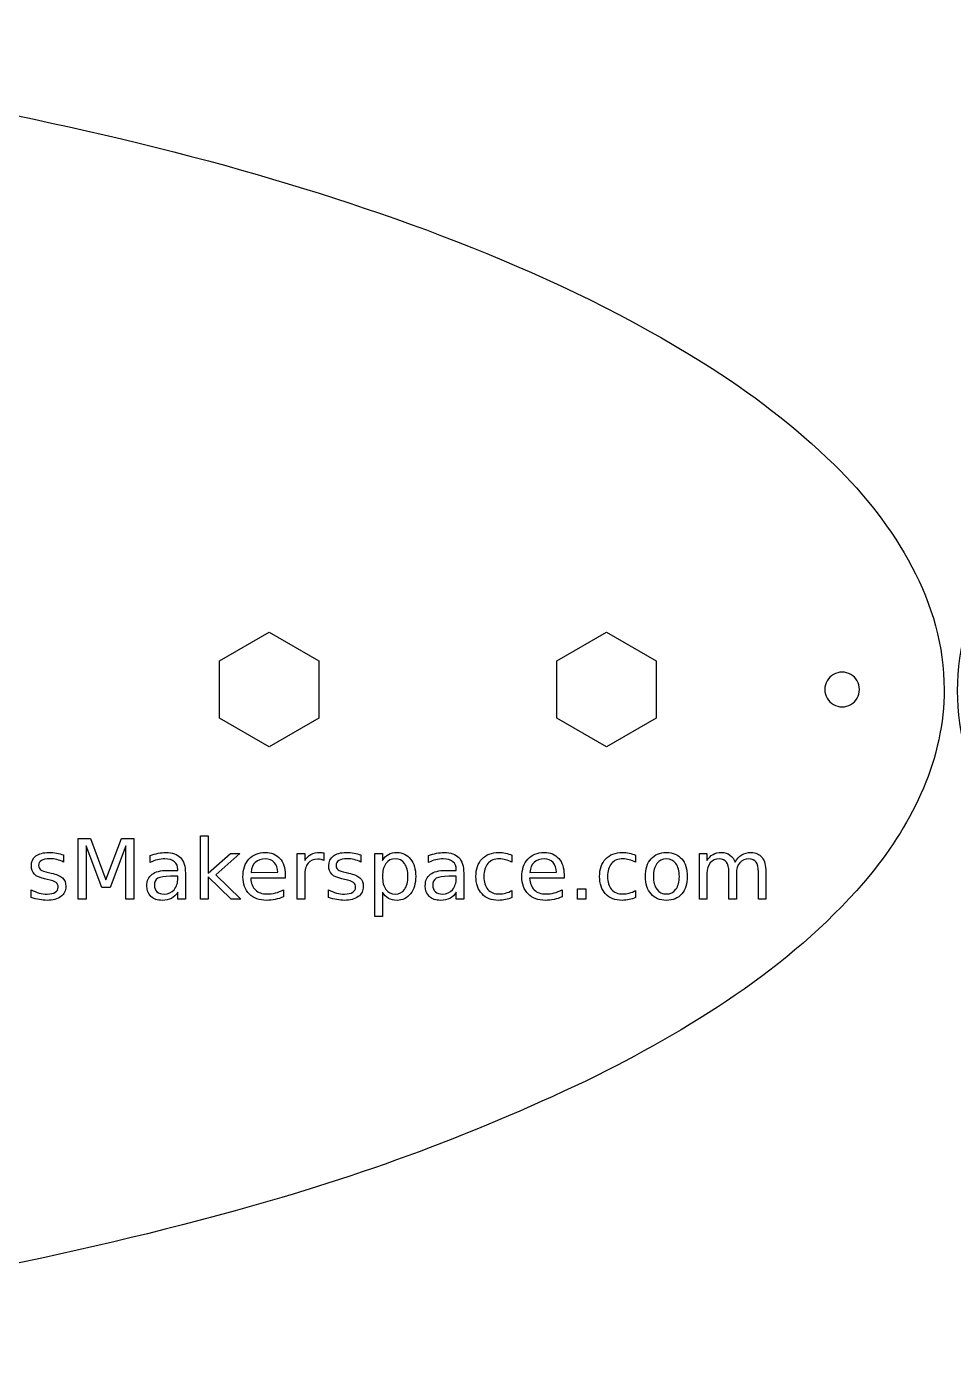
# Model space of a CAD drawing. Extents: x 5 to 370, y 6 to 136.
# Drawn here: x 142.6 to 188, y 5.6 to 70.6 of the extents above; entities that cross this region are included whole.
import ezdxf

# ---------------------------------------------------------------- set-up
doc = ezdxf.new("R2010")
doc.units = 0
doc.layers.get('0').update_dxf_attribs({"linetype": 'CONTINUOUS'})

msp = doc.modelspace()

# ---------------------------------------------------------------- linework, layer by layer
at = {"color": 1}
for p, q in [((152.0175, 39.482133), (154.45639, 40.890223)), ((154.45639, 40.890223), (156.89528, 39.482133)), ((168.56031, 39.482133), (170.99919, 40.890223)), ((170.99919, 40.890223), (173.43808, 39.482133)), ((152.0175, 36.665953), (152.0175, 39.482133)), ((156.89528, 39.482133), (156.89528, 36.665953)), ((168.56031, 36.665953), (168.56031, 39.482133)), ((173.43808, 39.482133), (173.43808, 36.665953)), ((154.45639, 35.257863), (152.0175, 36.665953)), ((156.89528, 36.665953), (154.45639, 35.257863)), ((170.99919, 35.257863), (168.56031, 36.665953)), ((173.43808, 36.665953), (170.99919, 35.257863))]:
    msp.add_line(p, q, dxfattribs=at)
at = {"color": 7}
msp.add_line((183.409929, 38.074043), (183.409929, 38.074043), dxfattribs=at)
at = {"color": 3}
for p, q in [((145.08454, 30.774813), (145.68509, 30.774813)), ((145.08454, 27.796033), (145.08454, 30.774813)), ((145.68509, 30.774813), (146.44524, 28.747723)), ((146.44524, 28.747723), (147.20939, 30.774813)), ((147.20939, 30.774813), (147.80994, 30.774813)), ((147.80994, 30.774813), (147.80994, 27.796033)), ((151.08799, 30.900503), (151.4571, 30.900503)), ((151.08799, 27.796033), (151.08799, 30.900503)), ((151.4571, 30.900503), (151.4571, 29.066953)), ((144.36229, 29.964773), (144.36229, 29.617613)), ((144.36233, 29.964753), (144.36229, 29.964773)), ((146.24373, 28.368643), (145.47559, 30.411693)), ((145.47559, 30.411693), (145.47559, 27.796033)), ((147.41689, 30.411693), (146.64875, 28.368643)), ((147.41689, 27.796033), (147.41689, 30.411693)), ((148.61997, 29.589623), (148.61997, 29.928803)), ((151.4571, 29.066953), (152.55245, 30.030613)), ((153.02131, 30.030613), (151.83618, 28.985153)), ((152.55245, 30.030613), (153.02131, 30.030613)), ((155.82851, 27.796003), (155.82851, 30.030583)), ((155.82851, 30.030583), (156.19761, 30.030583)), ((156.19761, 30.030583), (156.19761, 29.683423)), ((157.13534, 30.064493), (157.13734, 29.687443)), ((158.95094, 29.964773), (158.95094, 29.617613)), ((158.95098, 29.964753), (158.95094, 29.964773)), ((159.64326, 26.946093), (159.64326, 30.030613)), ((159.64326, 30.030613), (160.01237, 30.030613)), ((160.01237, 30.030613), (160.01237, 29.691433)), ((162.27489, 29.589623), (162.27489, 29.928803)), ((166.36498, 29.944843), (166.36498, 29.944823)), ((166.36498, 29.944823), (166.36498, 29.601653)), ((172.43028, 29.944843), (172.43028, 29.944823)), ((172.43028, 29.944823), (172.43028, 29.601653)), ((173.93862, 30.084483), (173.93862, 30.084483)), ((175.5567, 27.796033), (175.5567, 30.030613)), ((175.5567, 30.030613), (175.92581, 30.030613)), ((175.92581, 30.030613), (175.92581, 29.683453)), ((173.93862, 29.773243), (173.93862, 29.773243)), ((177.31045, 29.601693), (177.31045, 29.601653)), ((143.56227, 28.767673), (143.43458, 28.797573)), ((143.63609, 29.102853), (143.76179, 29.074953)), ((149.46193, 29.206573), (149.97669, 29.206573)), ((149.97669, 28.919303), (149.61157, 28.919303)), ((149.97669, 29.206573), (149.97669, 29.242473)), ((149.97669, 28.837503), (149.97669, 28.919303)), ((150.3438, 29.070943), (150.3438, 27.796033)), ((150.3438, 29.070883), (150.3438, 29.070943)), ((152.59235, 27.796033), (151.4571, 28.887383)), ((151.4571, 28.887383), (151.4571, 27.796033)), ((151.83618, 28.985153), (153.07119, 27.796033)), ((155.23993, 28.825533), (153.55202, 28.825533)), ((153.56399, 29.110843), (154.87282, 29.112843)), ((155.23993, 29.005113), (155.23993, 29.005103)), ((155.23993, 29.005103), (155.23993, 28.825533)), ((156.19761, 28.973143), (156.19761, 27.796003)), ((158.15092, 28.767673), (158.02323, 28.797573)), ((158.22474, 29.102853), (158.35044, 29.074953)), ((161.26134, 28.911323), (161.26134, 28.911323)), ((163.11685, 29.206573), (163.6316, 29.206573)), ((163.6316, 28.919303), (163.26648, 28.919303)), ((163.6316, 29.206573), (163.6316, 29.242473)), ((163.6316, 28.837503), (163.6316, 28.919303)), ((163.99871, 29.070943), (163.99871, 27.796033)), ((163.99871, 29.070883), (163.99871, 29.070943)), ((168.91879, 28.825533), (167.23088, 28.825533)), ((167.24285, 29.110843), (168.55168, 29.112843)), ((168.91879, 29.005113), (168.91879, 29.005103)), ((168.91879, 29.005103), (168.91879, 28.825533)), ((175.92581, 29.058973), (175.92581, 27.796033)), ((177.0032, 27.796033), (177.0032, 29.132793)), ((177.3723, 29.058973), (177.3723, 27.796033)), ((178.44969, 27.796033), (178.44969, 29.132793)), ((178.8188, 29.144763), (178.8188, 27.796033)), ((142.77418, 27.877843), (142.77418, 28.256923)), ((146.64875, 28.368643), (146.24373, 28.368643)), ((149.97669, 27.796033), (149.97669, 28.135203)), ((155.15414, 28.256933), (155.15414, 27.909773)), ((157.36283, 27.877843), (157.36283, 28.256923)), ((160.01237, 28.131293), (160.01237, 28.131213)), ((160.01237, 28.131213), (160.01237, 26.946093)), ((163.6316, 27.796033), (163.6316, 28.135203)), ((166.36498, 28.221003), (166.36498, 27.881823)), ((168.833, 28.256933), (168.833, 27.909773)), ((169.5732, 28.302803), (169.99418, 28.302803)), ((169.5732, 27.796033), (169.5732, 28.302803)), ((169.99418, 28.302803), (169.99418, 27.796033)), ((172.43028, 28.221003), (172.43028, 27.881823)), ((145.47559, 27.796033), (145.08454, 27.796033)), ((147.80994, 27.796033), (147.41689, 27.796033)), ((150.3438, 27.796033), (149.97669, 27.796033)), ((151.4571, 27.796033), (151.08799, 27.796033)), ((153.07119, 27.796033), (152.59235, 27.796033)), ((156.19761, 27.796003), (155.82851, 27.796003)), ((163.99871, 27.796033), (163.6316, 27.796033)), ((169.99418, 27.796033), (169.5732, 27.796033)), ((175.92581, 27.796033), (175.5567, 27.796033)), ((177.3723, 27.796033), (177.0032, 27.796033)), ((178.8188, 27.796033), (178.44969, 27.796033)), ((160.01237, 26.946093), (159.64326, 26.946093))]:
    msp.add_line(p, q, dxfattribs=at)
at = {"color": 7}
for points in [[(96.55993, 70.574043), (115.322117, 70.515817), (134.191759, 68.687434), (152.335312, 63.754081)], [(152.335312, 63.754081), (160.473575, 61.467109), (168.540341, 58.572385), (175.747846, 54.087682)], [(175.747846, 54.087682), (178.074133, 52.651083), (180.218641, 50.982864), (182.181371, 49.083025)], [(182.181371, 49.083025), (185.135799, 46.182845), (187.575675, 42.343832), (187.561303, 38.074043)], [(188.583279, 35.225139), (187.455869, 39.448658), (189.108489, 43.910089), (191.844759, 47.147514)], [(182.134929, 38.810165), (181.871938, 38.658327), (181.709929, 38.377719), (181.709929, 38.074043)], [(182.984929, 38.810165), (182.721938, 38.962003), (182.39792, 38.962003), (182.134929, 38.810165)], [(183.409929, 38.074043), (183.409929, 38.377719), (183.24792, 38.658327), (182.984929, 38.810165)], [(181.709929, 38.074043), (181.709929, 37.770367), (181.871938, 37.489759), (182.134929, 37.337922)], [(182.984929, 37.337922), (183.24792, 37.489759), (183.409929, 37.770367), (183.409929, 38.074043)], [(187.561303, 38.074043), (187.577673, 34.72155), (186.04113, 31.55252), (183.947973, 29.006832)], [(182.134929, 37.337922), (182.39792, 37.186084), (182.721938, 37.186084), (182.984929, 37.337922)], [(183.947973, 29.006832), (180.358718, 24.677332), (175.486915, 21.64561), (170.516214, 19.136602)], [(170.516214, 19.136602), (164.813069, 16.383288), (158.902999, 14.177643), (152.786002, 12.519669)], [(152.786002, 12.519669), (134.507839, 7.487702), (115.47709, 5.634712), (96.559928, 5.574043)]]:
    msp.add_open_spline(points, degree=3, dxfattribs=at)
at = {"color": 3}
for points in [[(142.79014, 29.426053), (142.79014, 29.636207), (142.864627, 29.79848), (143.0136, 29.912873)], [(143.0136, 29.912873), (143.162573, 30.02726), (143.37406, 30.084453), (143.64806, 30.084453)], [(143.64806, 30.084453), (143.783733, 30.084453), (143.911423, 30.074487), (144.03113, 30.054553)], [(144.03113, 30.054553), (144.150843, 30.03462), (144.261243, 30.004687), (144.36233, 29.964753)], [(148.61997, 29.928803), (148.754317, 29.98067), (148.88467, 30.019243), (149.01103, 30.044523)], [(149.01103, 30.044523), (149.13739, 30.071123), (149.260423, 30.084423), (149.38013, 30.084423)], [(149.38013, 30.084423), (149.70335, 30.084423), (149.944767, 30.000627), (150.10438, 29.833033)], [(153.46424, 29.761273), (153.662427, 29.976753), (153.929113, 30.084493), (154.2643, 30.084493)], [(154.2643, 30.084493), (154.5649, 30.084493), (154.802323, 29.987397), (154.97657, 29.793203)], [(156.19761, 29.683423), (156.274757, 29.819097), (156.37518, 29.91952), (156.49888, 29.984693)], [(156.49888, 29.984693), (156.62258, 30.051227), (156.772883, 30.084493), (156.94979, 30.084493)], [(156.94979, 30.084493), (156.975057, 30.084493), (157.00299, 30.082493), (157.03359, 30.078493)], [(157.03359, 30.078493), (157.06419, 30.075827), (157.098107, 30.07116), (157.13534, 30.064493)], [(157.37879, 29.426053), (157.37879, 29.636207), (157.453277, 29.79848), (157.60225, 29.912873)], [(157.60225, 29.912873), (157.751223, 30.02726), (157.96271, 30.084453), (158.23671, 30.084453)], [(158.23671, 30.084453), (158.372383, 30.084453), (158.500073, 30.074487), (158.61978, 30.054553)], [(158.61978, 30.054553), (158.739493, 30.03462), (158.849893, 30.004687), (158.95098, 29.964753)], [(160.01237, 29.691433), (160.089517, 29.824447), (160.186613, 29.922877), (160.30366, 29.986723)], [(160.30366, 29.986723), (160.42204, 30.051923), (160.563033, 30.084523), (160.72664, 30.084523)], [(160.72664, 30.084523), (160.99798, 30.084523), (161.218113, 29.976783), (161.38704, 29.761303)], [(162.27489, 29.928803), (162.40923, 29.98067), (162.53958, 30.019243), (162.66594, 30.044523)], [(162.66594, 30.044523), (162.7923, 30.071123), (162.915337, 30.084423), (163.03505, 30.084423)], [(163.03505, 30.084423), (163.358263, 30.084423), (163.599677, 30.000627), (163.75929, 29.833033)], [(164.89653, 29.771253), (165.097377, 29.98008), (165.372047, 30.084493), (165.72054, 30.084493)], [(165.72054, 30.084493), (165.8336, 30.084493), (165.944, 30.072527), (166.05174, 30.048593)], [(166.05174, 30.048593), (166.159473, 30.025993), (166.263887, 29.99141), (166.36498, 29.944843)], [(167.14309, 29.761273), (167.341277, 29.976753), (167.607963, 30.084493), (167.94315, 30.084493)], [(167.94315, 30.084493), (168.243757, 30.084493), (168.481183, 29.987397), (168.65543, 29.793203)], [(170.96184, 29.771253), (171.162687, 29.98008), (171.437353, 30.084493), (171.78584, 30.084493)], [(171.78584, 30.084493), (171.8989, 30.084493), (172.0093, 30.072527), (172.11704, 30.048593)], [(172.11704, 30.048593), (172.22478, 30.025993), (172.329193, 29.99141), (172.43028, 29.944843)], [(173.18445, 29.773243), (173.366677, 29.980737), (173.618067, 30.084483), (173.93862, 30.084483)], [(173.93862, 30.084483), (174.257847, 30.084483), (174.508573, 29.980737), (174.6908, 29.773243)], [(175.92581, 29.683453), (176.009603, 29.82046), (176.110027, 29.92155), (176.22708, 29.986723)], [(176.22708, 29.986723), (176.344127, 30.051923), (176.483123, 30.084523), (176.64407, 30.084523)], [(176.64407, 30.084523), (176.806343, 30.084523), (176.94401, 30.04329), (177.05707, 29.960823)], [(177.05707, 29.960823), (177.171457, 29.878357), (177.255917, 29.758647), (177.31045, 29.601693)], [(177.31045, 29.601653), (177.40223, 29.766587), (177.511967, 29.888293), (177.63966, 29.966773)], [(177.63966, 29.966773), (177.767347, 30.045247), (177.917647, 30.084483), (178.09056, 30.084483)], [(178.09056, 30.084483), (178.323333, 30.084483), (178.5029, 30.002683), (178.62926, 29.839083)], [(142.94177, 29.017043), (142.840683, 29.116803), (142.79014, 29.25314), (142.79014, 29.426053)], [(143.28091, 29.693423), (143.190463, 29.637557), (143.14524, 29.55376), (143.14524, 29.442033)], [(143.14524, 29.442033), (143.14524, 29.356907), (143.17784, 29.289737), (143.24304, 29.240523)], [(143.69192, 29.777223), (143.509693, 29.777223), (143.37269, 29.74929), (143.28091, 29.693423)], [(144.03907, 29.737323), (143.927343, 29.763923), (143.811627, 29.777223), (143.69192, 29.777223)], [(144.36229, 29.617613), (144.258543, 29.670813), (144.150803, 29.710717), (144.03907, 29.737323)], [(148.96913, 29.727293), (148.84809, 29.696693), (148.731703, 29.650803), (148.61997, 29.589623)], [(149.34222, 29.773193), (149.214533, 29.773193), (149.09017, 29.757893), (148.96913, 29.727293)], [(149.80909, 29.633523), (149.69869, 29.726637), (149.543067, 29.773193), (149.34222, 29.773193)], [(149.97669, 29.242473), (149.97669, 29.4114), (149.920823, 29.54175), (149.80909, 29.633523)], [(150.10438, 29.833033), (150.263993, 29.66544), (150.3438, 29.41139), (150.3438, 29.070883)], [(153.16895, 28.891383), (153.16895, 29.257163), (153.26738, 29.547127), (153.46424, 29.761273)], [(153.77548, 29.599663), (153.653113, 29.483943), (153.582617, 29.321003), (153.56399, 29.110843)], [(154.26829, 29.773243), (154.06345, 29.773243), (153.89918, 29.715383), (153.77548, 29.599663)], [(154.70323, 29.593673), (154.594163, 29.713387), (154.449183, 29.773243), (154.26829, 29.773243)], [(154.87282, 29.112843), (154.870153, 29.31369), (154.813623, 29.473967), (154.70323, 29.593673)], [(154.97657, 29.793203), (155.152143, 29.600337), (155.23993, 29.33764), (155.23993, 29.005113)], [(156.36321, 29.553743), (156.25281, 29.419403), (156.19761, 29.22587), (156.19761, 28.973143)], [(156.84205, 29.757243), (156.634557, 29.757243), (156.474943, 29.68941), (156.36321, 29.553743)], [(157.00166, 29.739343), (156.953793, 29.751277), (156.90059, 29.757243), (156.84205, 29.757243)], [(157.13734, 29.687443), (157.09614, 29.711377), (157.050913, 29.728677), (157.00166, 29.739343)], [(157.53042, 29.017043), (157.429333, 29.116803), (157.37879, 29.25314), (157.37879, 29.426053)], [(157.86956, 29.693423), (157.779113, 29.637557), (157.73389, 29.55376), (157.73389, 29.442033)], [(157.73389, 29.442033), (157.73389, 29.356907), (157.76649, 29.289737), (157.83169, 29.240523)], [(158.28057, 29.777223), (158.098343, 29.777223), (157.96134, 29.74929), (157.86956, 29.693423)], [(158.62772, 29.737323), (158.515993, 29.763923), (158.400277, 29.777223), (158.28057, 29.777223)], [(158.95094, 29.617613), (158.847193, 29.670813), (158.739453, 29.710717), (158.62772, 29.737323)], [(160.17797, 29.545793), (160.06757, 29.392827), (160.01237, 29.181337), (160.01237, 28.911323)], [(160.63686, 29.777233), (160.44266, 29.777233), (160.289697, 29.700087), (160.17797, 29.545793)], [(161.09375, 29.545793), (160.98335, 29.700087), (160.831053, 29.777233), (160.63686, 29.777233)], [(161.26134, 28.911323), (161.26134, 29.181337), (161.205477, 29.392827), (161.09375, 29.545793)], [(161.38704, 29.761303), (161.557293, 29.54583), (161.64242, 29.262517), (161.64242, 28.911363)], [(162.62404, 29.727293), (162.503, 29.696693), (162.386617, 29.650803), (162.27489, 29.589623)], [(162.99714, 29.773193), (162.869447, 29.773193), (162.74508, 29.757893), (162.62404, 29.727293)], [(163.46401, 29.633523), (163.35361, 29.726637), (163.197987, 29.773193), (162.99714, 29.773193)], [(163.6316, 29.242473), (163.6316, 29.4114), (163.575737, 29.54175), (163.46401, 29.633523)], [(163.75929, 29.833033), (163.918903, 29.66544), (163.99871, 29.41139), (163.99871, 29.070883)], [(164.59726, 28.911333), (164.59726, 29.275787), (164.697017, 29.562427), (164.89653, 29.771253)], [(165.18184, 29.545793), (165.05016, 29.395487), (164.98432, 29.183997), (164.98432, 28.911323)], [(165.7365, 29.773243), (165.498407, 29.773243), (165.31352, 29.697427), (165.18184, 29.545793)], [(166.05174, 29.729343), (165.947987, 29.75861), (165.842907, 29.773243), (165.7365, 29.773243)], [(166.36498, 29.601653), (166.261227, 29.658853), (166.156813, 29.701417), (166.05174, 29.729343)], [(166.84781, 28.891383), (166.84781, 29.257163), (166.946237, 29.547127), (167.14309, 29.761273)], [(167.45434, 29.599663), (167.331967, 29.483943), (167.26147, 29.321003), (167.24285, 29.110843)], [(167.94714, 29.773243), (167.742307, 29.773243), (167.57804, 29.715383), (167.45434, 29.599663)], [(168.38209, 29.593673), (168.273017, 29.713387), (168.128033, 29.773243), (167.94714, 29.773243)], [(168.55168, 29.112843), (168.549013, 29.31369), (168.492483, 29.473967), (168.38209, 29.593673)], [(168.65543, 29.793203), (168.831003, 29.600337), (168.91879, 29.33764), (168.91879, 29.005113)], [(170.66256, 28.911333), (170.66256, 29.275787), (170.76232, 29.562427), (170.96184, 29.771253)], [(171.24715, 29.545793), (171.11547, 29.395487), (171.04963, 29.183997), (171.04963, 28.911323)], [(171.8018, 29.773243), (171.563713, 29.773243), (171.37883, 29.697427), (171.24715, 29.545793)], [(172.11704, 29.729343), (172.013293, 29.75861), (171.908213, 29.773243), (171.8018, 29.773243)], [(172.43028, 29.601653), (172.326533, 29.658853), (172.22212, 29.701417), (172.11704, 29.729343)], [(172.91311, 28.911323), (172.91311, 29.278437), (173.003557, 29.565743), (173.18445, 29.773243)], [(173.47176, 29.541803), (173.357367, 29.388837), (173.30017, 29.178677), (173.30017, 28.911323)], [(173.93862, 29.773243), (173.741767, 29.773243), (173.586147, 29.696097), (173.47176, 29.541803)], [(174.4035, 29.539803), (174.289107, 29.69543), (174.134147, 29.773243), (173.93862, 29.773243)], [(174.57508, 28.911323), (174.57508, 29.176017), (174.517887, 29.38551), (174.4035, 29.539803)], [(174.6908, 29.773243), (174.873027, 29.565743), (174.96414, 29.278437), (174.96414, 28.911323)], [(176.09141, 29.573723), (175.98101, 29.447363), (175.92581, 29.27578), (175.92581, 29.058973)], [(176.53833, 29.765253), (176.350783, 29.765253), (176.20181, 29.70141), (176.09141, 29.573723)], [(176.88947, 29.609633), (176.813657, 29.71338), (176.69661, 29.765253), (176.53833, 29.765253)], [(177.0032, 29.132793), (177.0032, 29.348267), (176.96529, 29.507213), (176.88947, 29.609633)], [(177.5379, 29.575713), (177.4275, 29.449353), (177.3723, 29.277107), (177.3723, 29.058973)], [(177.98881, 29.765253), (177.798603, 29.765253), (177.6483, 29.702073), (177.5379, 29.575713)], [(178.33597, 29.609633), (178.260157, 29.71338), (178.144437, 29.765253), (177.98881, 29.765253)], [(178.44969, 29.132793), (178.44969, 29.34694), (178.411783, 29.505887), (178.33597, 29.609633)], [(178.62926, 29.839083), (178.75562, 29.67681), (178.8188, 29.44537), (178.8188, 29.144763)], [(143.43458, 28.797573), (143.207133, 28.84544), (143.042863, 28.918597), (142.94177, 29.017043)], [(143.24304, 29.240523), (143.30824, 29.192657), (143.439257, 29.146767), (143.63609, 29.102853)], [(144.0032, 28.614043), (143.936667, 28.667243), (143.78969, 28.718453), (143.56227, 28.767673)], [(143.76179, 29.074953), (144.02249, 29.019087), (144.207373, 28.939943), (144.31644, 28.837523)], [(144.10495, 28.384603), (144.10495, 28.484363), (144.071033, 28.560843), (144.0032, 28.614043)], [(144.31644, 28.837523), (144.42684, 28.736437), (144.48204, 28.59478), (144.48204, 28.412553)], [(148.45637, 28.446413), (148.45637, 28.697807), (148.540167, 28.887347), (148.70776, 29.015033)], [(148.70776, 29.015033), (148.876687, 29.142727), (149.128077, 29.206573), (149.46193, 29.206573)], [(148.99507, 28.817553), (148.880677, 28.74972), (148.82348, 28.634), (148.82348, 28.470393)], [(149.61157, 28.919303), (149.314957, 28.919303), (149.109457, 28.885387), (148.99507, 28.817553)], [(149.79114, 28.260903), (149.91484, 28.405883), (149.97669, 28.598083), (149.97669, 28.837503)], [(153.4802, 28.049423), (153.2727, 28.256923), (153.16895, 28.537577), (153.16895, 28.891383)], [(153.55202, 28.825533), (153.56802, 28.572813), (153.643837, 28.379947), (153.77947, 28.246933)], [(158.02323, 28.797573), (157.795783, 28.84544), (157.631513, 28.918597), (157.53042, 29.017043)], [(157.83169, 29.240523), (157.89689, 29.192657), (158.027907, 29.146767), (158.22474, 29.102853)], [(158.59185, 28.614043), (158.525317, 28.667243), (158.37834, 28.718453), (158.15092, 28.767673)], [(158.35044, 29.074953), (158.61114, 29.019087), (158.796023, 28.939943), (158.90509, 28.837523)], [(158.6936, 28.384603), (158.6936, 28.484363), (158.659683, 28.560843), (158.59185, 28.614043)], [(158.90509, 28.837523), (159.01549, 28.736437), (159.07069, 28.59478), (159.07069, 28.412553)], [(160.01237, 28.911323), (160.01237, 28.641317), (160.06757, 28.429167), (160.17797, 28.274873)], [(161.09375, 28.274873), (161.205477, 28.429167), (161.26134, 28.641317), (161.26134, 28.911323)], [(161.64242, 28.911363), (161.64242, 28.560217), (161.557293, 28.276903), (161.38704, 28.061423)], [(162.11128, 28.446413), (162.11128, 28.697807), (162.195077, 28.887347), (162.36267, 29.015033)], [(162.36267, 29.015033), (162.531597, 29.142727), (162.78299, 29.206573), (163.11685, 29.206573)], [(162.64998, 28.817553), (162.535587, 28.74972), (162.47839, 28.634), (162.47839, 28.470393)], [(163.26648, 28.919303), (162.969867, 28.919303), (162.764367, 28.885387), (162.64998, 28.817553)], [(163.44605, 28.260903), (163.56975, 28.405883), (163.6316, 28.598083), (163.6316, 28.837503)], [(164.89454, 28.055413), (164.696353, 28.2669), (164.59726, 28.552207), (164.59726, 28.911333)], [(164.98432, 28.911323), (164.98432, 28.638657), (165.05016, 28.426507), (165.18184, 28.274873)], [(167.15905, 28.049423), (166.951557, 28.256923), (166.84781, 28.537577), (166.84781, 28.891383)], [(167.23088, 28.825533), (167.246813, 28.572813), (167.32263, 28.379947), (167.45833, 28.246933)], [(170.95984, 28.055413), (170.761653, 28.2669), (170.66256, 28.552207), (170.66256, 28.911333)], [(171.04963, 28.911323), (171.04963, 28.638657), (171.11547, 28.426507), (171.24715, 28.274873)], [(173.18445, 28.049413), (173.003557, 28.25824), (172.91311, 28.545543), (172.91311, 28.911323)], [(173.30017, 28.911323), (173.30017, 28.643977), (173.3567, 28.433157), (173.46976, 28.278863)], [(174.4035, 28.280853), (174.517887, 28.435147), (174.57508, 28.645303), (174.57508, 28.911323)], [(174.96414, 28.911323), (174.96414, 28.545543), (174.873027, 28.25824), (174.6908, 28.049413)], [(142.77418, 28.256923), (142.909853, 28.18643), (143.04353, 28.133227), (143.17521, 28.097313)], [(143.17521, 28.097313), (143.30689, 28.062713), (143.43724, 28.045413), (143.56626, 28.045413)], [(143.56626, 28.045413), (143.739173, 28.045413), (143.872183, 28.07468), (143.96529, 28.133213)], [(143.96529, 28.133213), (144.058397, 28.19308), (144.10495, 28.276877), (144.10495, 28.384603)], [(144.48204, 28.412553), (144.48204, 28.20506), (144.399573, 28.040793), (144.23464, 27.919753)], [(148.65788, 27.929663), (148.52354, 28.058683), (148.45637, 28.230933), (148.45637, 28.446413)], [(148.82348, 28.470393), (148.82348, 28.340047), (148.866043, 28.2363), (148.95117, 28.159153)], [(148.95117, 28.159153), (149.03763, 28.083333), (149.15468, 28.045423), (149.30232, 28.045423)], [(149.30232, 28.045423), (149.505827, 28.045423), (149.668767, 28.11725), (149.79114, 28.260903)], [(149.97669, 28.135203), (149.89289, 27.999537), (149.788477, 27.899113), (149.66345, 27.833933)], [(154.32814, 27.738183), (153.971673, 27.738183), (153.689027, 27.84193), (153.4802, 28.049423)], [(153.77947, 28.246933), (153.91647, 28.115253), (154.106677, 28.049413), (154.35009, 28.049413)], [(154.35009, 28.049413), (154.491083, 28.049413), (154.62742, 28.066713), (154.7591, 28.101313)], [(154.7591, 28.101313), (154.892107, 28.135913), (155.023787, 28.187787), (155.15414, 28.256933)], [(157.36283, 28.256923), (157.498503, 28.18643), (157.63218, 28.133227), (157.76386, 28.097313)], [(157.76386, 28.097313), (157.89554, 28.062713), (158.02589, 28.045413), (158.15491, 28.045413)], [(158.15491, 28.045413), (158.327823, 28.045413), (158.460833, 28.07468), (158.55394, 28.133213)], [(158.55394, 28.133213), (158.647047, 28.19308), (158.6936, 28.276877), (158.6936, 28.384603)], [(159.07069, 28.412553), (159.07069, 28.20506), (158.988223, 28.040793), (158.82329, 27.919753)], [(160.30366, 27.834013), (160.186613, 27.899213), (160.089517, 27.998307), (160.01237, 28.131293)], [(160.17797, 28.274873), (160.289697, 28.121907), (160.44266, 28.045423), (160.63686, 28.045423)], [(160.63686, 28.045423), (160.831053, 28.045423), (160.98335, 28.121907), (161.09375, 28.274873)], [(161.38704, 28.061423), (161.218113, 27.84595), (160.99798, 27.738213), (160.72664, 27.738213)], [(162.3128, 27.929663), (162.178453, 28.058683), (162.11128, 28.230933), (162.11128, 28.446413)], [(162.47839, 28.470393), (162.47839, 28.340047), (162.520953, 28.2363), (162.60608, 28.159153)], [(162.60608, 28.159153), (162.69254, 28.083333), (162.80959, 28.045423), (162.95723, 28.045423)], [(162.95723, 28.045423), (163.160737, 28.045423), (163.323677, 28.11725), (163.44605, 28.260903)], [(163.6316, 28.135203), (163.5478, 27.999537), (163.443387, 27.899113), (163.31836, 27.833933)], [(165.6966, 27.738183), (165.36008, 27.738183), (165.092727, 27.843927), (164.89454, 28.055413)], [(165.18184, 28.274873), (165.31352, 28.124567), (165.498407, 28.049413), (165.7365, 28.049413)], [(165.7365, 28.049413), (165.842907, 28.049413), (165.947987, 28.06338), (166.05174, 28.091313)], [(166.05174, 28.091313), (166.156813, 28.12058), (166.261227, 28.16381), (166.36498, 28.221003)], [(168.007, 27.738183), (167.650527, 27.738183), (167.367877, 27.84193), (167.15905, 28.049423)], [(167.45833, 28.246933), (167.59533, 28.115253), (167.785533, 28.049413), (168.02894, 28.049413)], [(168.02894, 28.049413), (168.169933, 28.049413), (168.30627, 28.066713), (168.43795, 28.101313)], [(168.43795, 28.101313), (168.570963, 28.135913), (168.702647, 28.187787), (168.833, 28.256933)], [(171.7619, 27.738183), (171.42538, 27.738183), (171.158027, 27.843927), (170.95984, 28.055413)], [(171.24715, 28.274873), (171.37883, 28.124567), (171.563713, 28.049413), (171.8018, 28.049413)], [(171.8018, 28.049413), (171.908213, 28.049413), (172.013293, 28.06338), (172.11704, 28.091313)], [(172.11704, 28.091313), (172.22212, 28.12058), (172.326533, 28.16381), (172.43028, 28.221003)], [(173.93862, 27.738173), (173.618067, 27.738173), (173.366677, 27.84192), (173.18445, 28.049413)], [(173.46976, 28.278863), (173.584147, 28.125897), (173.740433, 28.049413), (173.93862, 28.049413)], [(173.93862, 28.049413), (174.134147, 28.049413), (174.289107, 28.12656), (174.4035, 28.280853)], [(174.6908, 28.049413), (174.508573, 27.84192), (174.257847, 27.738173), (173.93862, 27.738173)], [(143.18319, 27.774093), (143.05417, 27.796693), (142.917833, 27.831277), (142.77418, 27.877843)], [(143.55828, 27.738193), (143.438567, 27.738193), (143.313537, 27.75016), (143.18319, 27.774093)], [(144.23464, 27.919753), (144.07104, 27.798713), (143.845587, 27.738193), (143.55828, 27.738193)], [(149.20456, 27.738133), (148.97578, 27.738133), (148.793553, 27.801977), (148.65788, 27.929663)], [(149.66345, 27.833933), (149.538417, 27.770067), (149.385453, 27.738133), (149.20456, 27.738133)], [(154.74912, 27.782083), (154.610793, 27.752817), (154.470467, 27.738183), (154.32814, 27.738183)], [(155.15414, 27.909773), (155.02246, 27.853907), (154.887453, 27.811343), (154.74912, 27.782083)], [(157.77184, 27.774093), (157.64282, 27.796693), (157.506483, 27.831277), (157.36283, 27.877843)], [(158.14693, 27.738193), (158.027217, 27.738193), (157.902187, 27.75016), (157.77184, 27.774093)], [(158.82329, 27.919753), (158.65969, 27.798713), (158.434237, 27.738193), (158.14693, 27.738193)], [(160.72664, 27.738213), (160.563033, 27.738213), (160.42204, 27.770147), (160.30366, 27.834013)], [(162.85947, 27.738133), (162.63069, 27.738133), (162.448467, 27.801977), (162.3128, 27.929663)], [(163.31836, 27.833933), (163.193327, 27.770067), (163.040363, 27.738133), (162.85947, 27.738133)], [(166.04575, 27.774083), (165.936683, 27.75015), (165.8203, 27.738183), (165.6966, 27.738183)], [(166.36498, 27.881823), (166.26256, 27.833957), (166.15615, 27.798043), (166.04575, 27.774083)], [(168.42798, 27.782083), (168.289647, 27.752817), (168.14932, 27.738183), (168.007, 27.738183)], [(168.833, 27.909773), (168.701313, 27.853907), (168.566307, 27.811343), (168.42798, 27.782083)], [(172.11105, 27.774083), (172.001983, 27.75015), (171.8856, 27.738183), (171.7619, 27.738183)], [(172.43028, 27.881823), (172.32786, 27.833957), (172.22145, 27.798043), (172.11105, 27.774083)]]:
    msp.add_open_spline(points, degree=3, dxfattribs=at)

doc.saveas('drawing.dxf')
